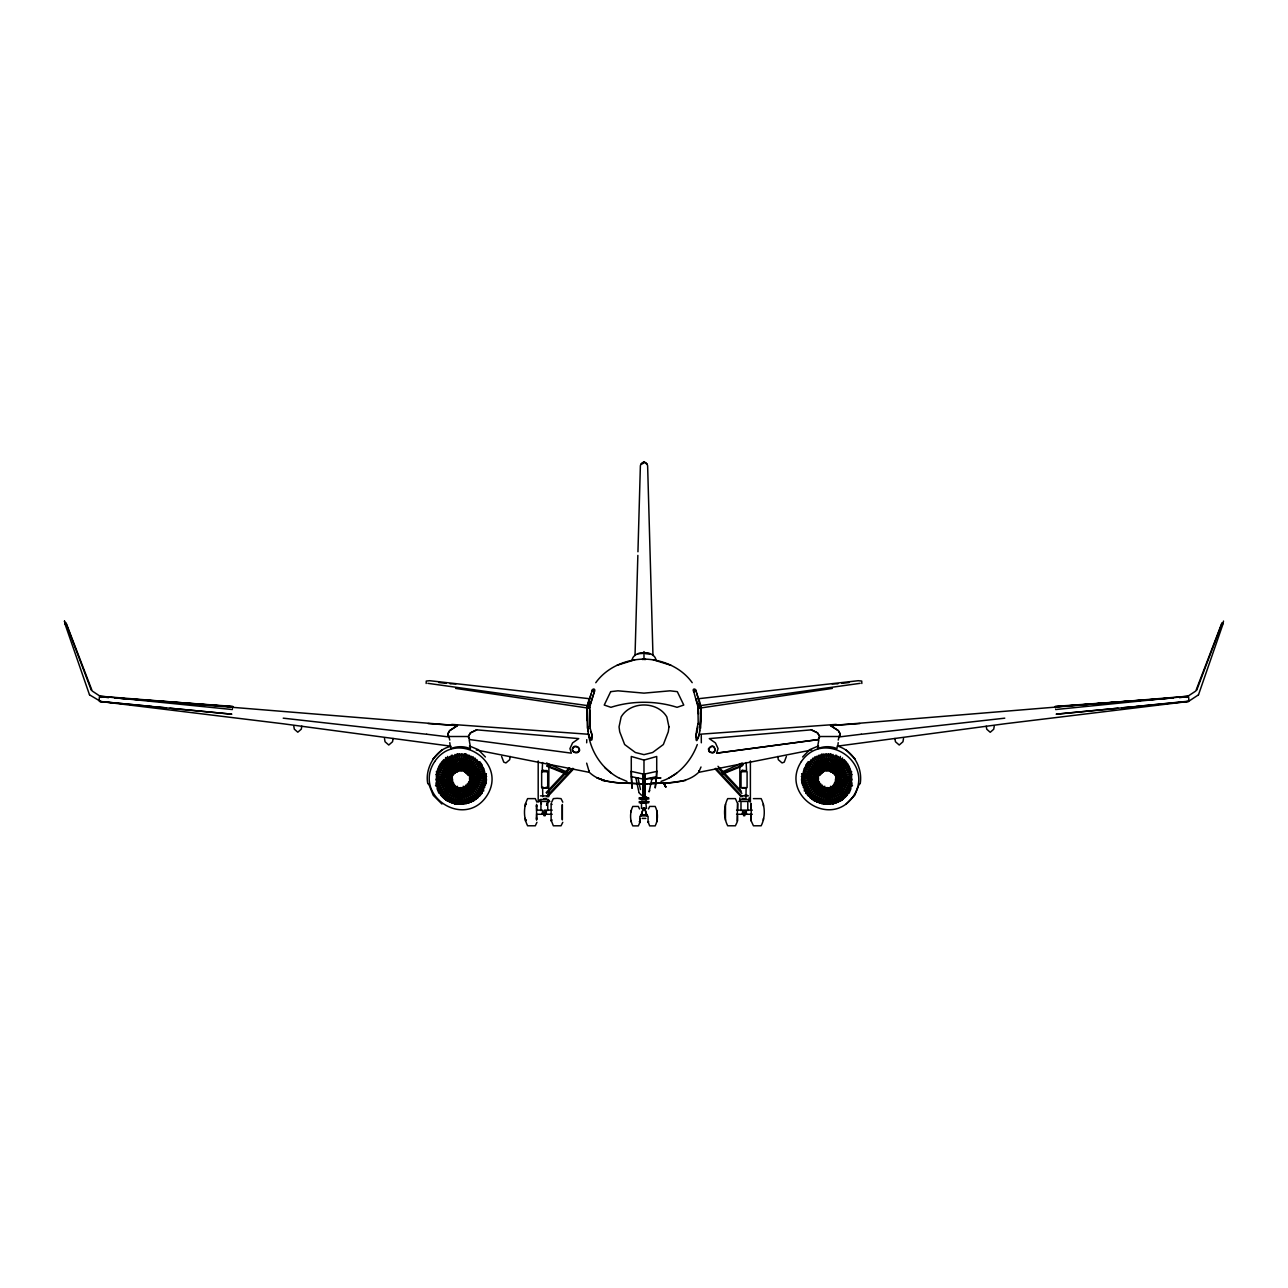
<?xml version="1.0" encoding="UTF-8"?>
<svg xmlns="http://www.w3.org/2000/svg" width="1288" height="1288" viewBox="0 0 1288 1288"><rect width="100%" height="100%" fill="white"/><g stroke="black" fill="none" stroke-linecap="round" stroke-linejoin="round"><path stroke-width="1.5" d="M485.496 783.78L485.496 773.766L485.496 783.78L483.193 789.351M700.608 706.79L701.139 716.997L699.706 730.425M701.268 734.772L701.316 742.806M745.945 798.351L746.106 788.159L745.124 787.886M586.684 742.806L586.781 739.634M635.032 655.479L637.85 555.386M637.946 551.795L640.378 465.773L641.038 463.825L643.984 461.845L646.962 463.825L647.623 465.773L652.968 655.479M587.28 709.495L587.328 706.693M836.894 758.471L836.749 760.516M1188.792 700.366L1188.727 698.016A21.606 1.352 -89.9 0 0 1188.309 696.293A43.792 2.753 -89.9 0 0 1188.212 696.196L830.567 725.611L838.327 730.634L840.291 734.16L839.035 736.961L861.27 734.241M525.311 806.047L525.391 804.147M631.168 811.746L631.217 810.394M656.767 821.921L656.767 810.394M725.482 804.147L725.482 820.263M763.365 820.263L763.446 818.363M586.942 709.237L587.248 706.71M589.904 707.321L590.162 728.718M643.984 651.599L643.984 659.086C625.566 659.343 606.567 667.554 595.764 682.721M466.659 756.539L466.465 759.711M536.5 806.755L536.581 805.097L536.581 819.506M562.309 819.377L562.309 805.097M547.11 770.562L542.2 770.562L542.602 762.528M589.759 710.316L590.129 726.883M698.209 723.808L697.935 706.001M589.228 770.868L589.131 771.898M426.167 683.509L426.264 681.062L429.693 680.708L589.598 698.724M631.281 777.034L632.07 788.337L631.265 771.142M699.593 731.826L699.803 729.974M588.036 707.289L589.099 703.312L588.117 707.418M587.376 728.267L586.813 707.321L588.584 700.865M699.658 731.826C694.828 752.611 695.23 731.004 698.386 723.196M700.012 726.883L700.688 707.321L696.792 693.379M551.2 820.263L553.341 825.785L561.037 825.785L562.792 822.291M648.122 821.921L649.667 825.882L655.173 825.882C658.184 820.134 658.136 812.197 655.173 806.433L649.667 806.433L648.476 808.977M753.432 798.624L761.144 798.624C765.281 806.658 765.346 817.767 761.144 825.785L753.432 825.785L751.21 820.955L751.21 803.519L751.21 808.912M860.191 783.78C862.896 767.696 853.139 750.518 837.232 745.977L836.991 748.602C830.921 745.977 823.612 746.09 817.558 748.731L818.556 745.994M837.796 745.994L838.198 742.661M737.621 803.519L737.074 822.291L735.4 825.785L727.704 825.785C723.502 817.767 723.55 806.658 727.704 798.624L735.4 798.624L737.621 803.519L737.621 808.912M697.291 730.296L697.871 726.883M861.833 683.509L861.736 681.062L858.307 680.708L698.402 698.724M393.114 738.475L392.534 741.759L388.783 745.011L385.048 741.759L384.468 738.475M903.532 738.475L902.952 741.759L899.217 745.011L895.466 741.759L894.886 738.475M301.811 726.142L301.279 729.169L297.802 732.196L294.324 729.169L293.793 726.142M510.257 756.459L509.678 759.695L505.926 762.947L503.753 762.11L501.612 756.459M786.388 756.459L784.247 762.11L782.074 762.947L778.322 759.695L777.743 756.459M994.239 726.223L993.708 729.25L990.231 732.276L986.769 729.25L986.222 726.223M817.751 745.994L818.814 740.069M455.968 683.815L450.092 683.815M697.323 731.826C693.991 736.156 698.257 741.952 698.917 734.981M1222.94 623.762L1223.503 621.058M589.743 707.321L590.419 704.874M649.055 791.879L652.002 778.532M593.897 692.461L594.332 689.901L592.577 689.869M590.21 705.1L593.816 693.379M592.721 691.044L593.06 690.078L592.818 690.899M480.295 795.646L480.649 794.229A112.603 36.966 42.3 0 1 470.844 784.505A5.12 1.674 42.3 0 0 468.365 782.46M593.784 692.912C596.924 688.742 592.077 687.035 591.659 692.026M838.23 740.069L839.164 736.511L819.748 736.511L817.574 732.904L811.327 729.845L709.286 738.604L715.436 742.918L718.06 748.618L716.595 753.158L818.283 739.586L819.667 736.607L817.606 732.904L811.327 729.845M593.993 692.767L590.532 703.779M591.015 694.2L587.248 707.321L587.264 720.7M588.713 700.431L589.051 699.304M591.192 693.379L587.312 707.321L587.988 726.883M450.591 746.525C436.246 749.02 424.444 768.099 427.809 783.78M591.53 692.461L591.917 691.044M644.628 807.995L647.059 815.884L640.957 815.884L643.372 808.606M546.563 805.064L548.366 799.703M591.917 691.237L592.577 689.869M572.484 749.02C573.031 745.462 578.135 746.203 579.246 749.02L578.892 751.194L576.396 752.321L573.724 751.87L572.484 750.051M1198.5 694.796L1222.988 624.02M536.967 822.291L535.309 825.785L527.613 825.785C523.411 817.767 523.459 806.658 527.613 798.624L535.309 798.624L536.967 802.183M639.911 818.572L639.911 822.42L638.333 825.882L632.811 825.882C629.8 820.134 629.848 812.197 632.811 806.433L638.333 806.433L639.524 808.977M640.957 815.884L643.372 807.995M1196.713 690.207L1221.861 623.698M1221.974 622.78L1195.779 691.028L1187.906 696.228A419.84 26.436 -89.9 0 0 1186.94 697.452M546.563 805.403L548.366 800.894M858.05 787.177L854.749 795.308L846.087 804.034M858.726 785.551L859.402 783.909M467.673 758.648L468.993 755.46M804.034 770.047L805.612 766.231M850.853 788.836L849.243 792.861M701.01 766.988L698.643 772.365C686.359 784.134 668.327 782.621 652.614 783.49L670.195 782.702L685.522 780.464M697.291 744.528C691.173 761.256 678.277 775.795 661.034 781.381M465.242 757.296L466.401 756.652M839.035 736.913L840.323 734.112L838.327 730.602L830.567 725.611L859.933 723.566M551.667 802.183L553.341 798.624L557.237 798.319L561.037 798.624L562.792 802.183M819.667 736.607L818.234 739.586L716.595 753.158M469.718 739.586L468.333 736.607L470.394 732.904L476.673 729.845L578.715 738.604L572.564 742.918L569.94 748.618L571.405 753.158L469.718 739.586L468.333 736.607L470.426 732.904L476.673 729.845M568.829 772.864L567.638 774.668L569.216 772.22M836.331 759.051L837.039 757.891M473.791 800.846L474.564 799.606A113.328 37.094 60.3 0 1 468.204 787.29A5.152 1.691 60.3 0 0 466.868 785.068M465.193 753.738L464.002 755.428L457.288 754.253M642.551 463.873L643.984 461.845L646.56 463.777M471.311 802.086L472.197 800.943A113.521 37.127 66.2 0 1 467.158 788.014A5.168 1.691 66.2 0 0 465.725 785.133M442.17 749.664L432.639 759.276M546.128 792.635L569.376 767.745M546.885 793.344L570.149 768.453M572.87 768.292L546.885 796.113L547.593 796.773L573.579 768.952M525.391 820.955L526.341 819.941M552.069 819.941L551.119 820.955L551.119 803.519L552.069 804.469M648.75 821.696L648.073 822.42L648.073 816.157M802.601 756.99L809.701 749.664L818.363 745.977M475.095 799.639L479.007 795.71M481.664 793.054C472.438 806.884 450.22 808.156 440.319 794.471M806.336 764.476L809.186 761.643L806.352 764.428M847.681 794.471C841.305 802.746 829.118 806.787 819.377 802.601M852.495 785.487L851.449 786.501A111.493 36.724 18.2 0 0 838.214 782.782A5.104 1.674 18.2 0 1 835.22 781.639M641.44 463.825L643.984 461.845L646.56 463.825M842.481 799.832L832.773 803.986M1198.468 694.844L1188.438 701.461L1056.176 714.18L1118.065 708.207M669.068 777.952L676.57 773.283M100.351 701.284L89.532 694.844M837.619 801.973L841.628 800.17M467.447 803.1L468.687 802.585M470.555 801.828L473.082 800.766M449.399 757.682L446.308 758.97L446.002 757.408M721.65 772.156L742.194 762.995M722.407 773.299L743.337 764.798M722.858 773.959L742.033 766.151M540.445 801.023L538.819 801.683L540.445 799.494L548.253 799.494L549.879 801.683L548.253 801.023M740.487 801.023L738.861 801.683L740.487 799.494L748.296 799.494L749.922 801.683L748.296 801.023M836.588 802.472L837.764 802.022M617.016 665.316L634.726 659.794M827.363 755.444L830.712 754.253M656.719 771.399L643.984 774.201L631.281 771.399M645.61 778.918L656.719 776.648L656.719 756.475L643.984 760.097L631.281 756.475L631.281 776.648L642.358 778.918M655.914 659.826C654.385 650.247 633.68 650.263 632.15 659.826M546.176 771.271L547.706 771.705L547.706 787.628L546.176 787.998L541.652 787.628L541.652 771.705L543.117 771.271M541.652 787.628L543.117 787.177M546.498 798.351L543.729 798.624M547.706 771.705L541.652 771.705M741.035 771.705L747.088 771.705L747.088 787.628L741.035 787.628L741.035 771.705L742.564 771.271M746.106 788.159L742.081 788.159M542.2 770.562L543.391 770.24M742.838 770.24L741.647 770.562L746.541 770.562L746.138 762.528M811.714 749.97L698.917 772.301M699.223 708.191L832.386 688.404M700.076 705.663L860.143 683.332M838.955 745.945L1005.493 723.695L1188.405 701.477A18.225 1.143 -89.9 0 0 1188.776 700.495M649.699 783.829L654.529 783.217L645.497 784.183M645.948 784.183L647.735 783.957M837.908 683.815L832.032 683.815M841.74 683.381L849.404 682.495M1004.769 718.173L861.27 734.289M645.674 659.392L642.277 659.359L643.163 659.376M1055.597 709.543L1188.212 696.196M469.444 745.994L478.299 749.664L485.399 756.99M1122.057 707.82L1132.039 706.854M1136.032 706.468L1187.649 701.284M836.282 724.403L699.094 734.289M1141.313 700.334L1055.291 706.79L1055.419 707.853L1055.291 706.742L1136.193 700.769M1145.306 700.044L1157.316 699.143L1055.194 706.388M1163.322 698.692L1173.32 697.935L1161.293 698.756M650.472 778.66L660.953 777.952L645.868 778.886M637.785 653.724L642.857 653.435M456.403 803.986L445.906 800.186M645.497 659.392L644.483 659.392M692.203 682.672C681.384 667.522 662.386 659.327 643.984 659.086M695.407 689.869L693.717 689.869L694.023 692.026M700.624 706.693L701.058 709.237M468.252 736.511L448.836 736.511L449.77 740.069M649.732 790.494L649.297 791.412M547.545 795.356L548.897 795.356M744.416 795.356L747.587 795.356M540.445 795.904L548.253 795.904M740.487 795.904L748.296 795.904M642.245 797.159L646.512 797.159M745.028 798.624L742.242 798.351M641.488 799.333L646.512 799.333L645.771 798.963M646.512 801.281L641.488 801.281L642.245 801.635M746.815 801.458L740.986 801.458L740.986 810.603M646.512 803.132L641.488 803.132L641.488 808.413L646.512 808.413L645.771 802.778M536.452 810.136L542.361 810.136M544.325 810.136L552.182 810.136M736.559 810.136L752.289 810.136M536.452 814.274L552.182 814.274M736.559 814.274L752.289 814.274M544.003 814.692L545.146 814.692M743.611 814.692L744.754 814.692M640.957 814.757L647.059 814.757M642.165 818.411L645.835 818.411M824.98 804.05L813.453 800.154L806.336 793.054M645.063 653.435L650.038 653.724L645.208 653.435M428.067 723.566L457.433 725.611L449.673 730.634L447.709 734.16L448.965 736.961L426.731 734.241M126.707 698.756L114.696 697.903L124.678 698.692M232.806 706.388L130.7 699.046L142.694 700.044M642.277 783.957C624.455 781.929 603.589 785.744 589.357 772.365L586.668 763.156M151.807 700.769L457.433 725.611L449.673 730.602L447.677 734.112L448.965 736.913M146.687 700.334L232.709 706.79L232.581 707.853L232.709 706.79L99.788 696.196A43.792 2.753 89.9 0 0 99.691 696.309A21.606 1.352 89.9 0 0 99.273 698.032L99.224 700.414M588.906 734.289L451.718 724.403M642.261 784.038L616.743 782.702L602.478 780.464M151.968 706.468L100.062 701.461L282.507 723.695L449.045 745.945M155.961 706.854L165.943 707.82M169.936 708.207L231.824 714.18L99.595 701.477A18.225 1.143 89.9 0 1 99.224 700.495M99.788 696.196L232.404 709.543M426.731 734.289L283.231 718.173M438.596 682.495L446.26 683.381M427.858 683.332L587.924 705.663M455.614 688.404L588.777 708.191M589.083 772.301L476.286 749.97M640.571 798.963L642.245 799.333M653.274 659.794L670.984 665.316M645.771 801.281L647.236 801.635M640.78 802.778L642.245 803.132M545.693 787.886L546.676 788.159L542.634 788.159L542.763 796.66M546.176 787.177L547.706 787.628M645.771 797.159L647.445 797.723M596.908 777.711L605.408 780.866L597.165 777.888M546.563 762.995L567.09 772.156M547.159 765.507L566.334 773.299M546.724 766.151L565.899 773.959M814.918 800.766L817.445 801.828M450.349 801.957L455.099 803.954M619.431 778.177L626.966 781.381M821.599 756.652L822.758 757.296M618.932 777.968C602.526 769.355 591.063 752.337 588.407 734.096M695.423 689.869L696.212 691.624M604.668 767.455L611.43 773.283M638.961 792.732L641.488 795.227M481.648 764.428L478.846 761.643L481.664 764.476M435.505 785.487L436.551 786.501A111.493 36.724 -18.2 0 1 449.786 782.782A5.104 1.674 -18.2 0 0 452.78 781.639M809.041 795.759L812.905 799.639M525.391 803.519L526.341 804.469M855.361 759.276L845.83 749.664M441.913 804.034L433.251 795.308L429.951 787.177M639.234 821.696L639.911 822.42L639.862 816.157M717.996 766.279L741.244 791.17M718.607 768.453L741.856 793.344M715.87 768.292L741.856 796.113M715.146 768.952L741.147 796.773M816.689 802.086L815.803 800.943A113.521 37.127 -66.2 0 0 820.842 788.014A5.168 1.691 -66.2 0 1 822.275 785.133M438.757 792.861L437.147 788.836M814.209 800.846L813.436 799.606A113.328 37.094 -60.3 0 0 819.796 787.29A5.152 1.691 -60.3 0 1 821.132 785.068M450.961 757.891L451.669 759.051M699.803 707.241L698.901 703.312L699.964 707.289M663.368 782.895L665.799 787.21L663.626 782.895M663.771 782.557L665.799 787.032L664.318 783.297M804.807 789.351L802.505 783.78L802.505 773.75M482.388 766.231L483.966 770.047M819.007 755.46L820.327 758.648M428.598 783.909L429.403 785.857M540.236 800.894L541.427 803.905M66.026 622.78L92.221 691.028L100.094 696.228A419.84 26.436 89.9 0 1 101.06 697.452M66.139 623.698L91.287 690.207M65.012 624.02L89.5 694.796M540.236 799.703L541.427 803.277M644.628 808.606L647.059 815.884M696.341 692.026C696.196 687.486 691.044 688.307 694.135 692.461M696.261 691.592L696.47 692.461M694.232 693.379L698.096 707.321L698.45 713.987M469.653 745.994L470.442 748.731C464.388 746.09 457.079 745.977 451.009 748.602L450.768 745.994M699.4 700.865L701.187 707.321L700.624 728.267M696.615 692.767L698.643 699.964M696.035 698.788L697.468 703.779M695.182 690.899L694.94 690.078L695.279 691.044M699.77 703.779L700.72 709.495M807.705 795.646L807.351 794.229A112.603 36.966 -42.3 0 0 817.156 784.505A5.12 1.674 -42.3 0 1 819.635 782.46M589.421 736.35C591.144 742.291 593.301 734.224 590.677 731.826M587.924 726.883C587.312 740.552 595.748 747.539 590.258 728.412M638.027 778.065L640.474 789.544M635.998 778.483L638.848 791.879M65.06 623.778L64.497 621.058L65.06 623.778M469.186 740.069L470.249 745.994M589.051 735.013L589.244 736.14M698.869 771.898L698.772 770.868M449.802 742.661L450.204 745.994M451.251 760.516L451.106 758.471M588.101 728.284L588.407 731.826M821.535 759.711L821.341 756.539M536.5 817.719L536.581 819.377M763.365 804.147L763.446 806.047M656.735 770.949L655.238 787.934L656.494 776.68M631.168 820.569L631.217 821.921M525.311 818.363L525.391 820.263M751.21 815.562L751.21 820.955M750.389 760.95L750.389 801.925M749.117 797.916L749.117 799.381M747.797 801.458L747.797 810.603M746.718 813.275L742.178 813.275M744.754 813.275L744.754 815.739L743.611 815.739L743.611 813.275M739.843 765.619L739.843 789.415M739.779 797.916L739.779 799.381M737.621 815.562L737.621 820.955M646.415 801.555L646.415 802.601M645.24 773.846L645.24 797.61M643.984 760.097L643.984 774.201M643.984 775.44L643.984 798.657M642.776 773.846L642.776 797.61M641.601 801.555L641.601 802.601M562.309 804.469L562.309 819.941M548.897 765.619L548.736 796.757M547.754 810.603L547.754 801.458L540.944 801.458L540.944 810.603M546.563 813.275L542.039 813.275M545.146 813.275L545.146 815.739L544.003 815.739L544.003 813.275M538.191 760.95L538.191 801.925M536.581 804.34L536.581 809.283M536.581 815.191L536.581 820.07M824.368 754.108A74.221 24.231 84.1 0 1 824.642 758.6A49.411 16.132 84.1 0 0 824.803 762.126M825.769 753.738A113.763 37.143 84.1 0 0 827.476 765.185A5.184 1.691 84.1 0 1 827.637 768.984A7.309 2.383 84.1 0 0 827.733 770.771M825.077 765.668A49.411 16.132 84.1 0 1 824.996 764.782M827.073 770.949A7.309 2.383 78.1 0 1 826.751 769A5.184 1.691 78.1 0 0 826.204 765.217A113.65 37.127 78.1 0 1 823.322 754.027M821.857 753.899A74.189 24.231 78.1 0 1 822.694 758.97A49.395 16.132 78.1 0 0 823.386 763.333M823.853 765.958A49.395 16.132 78.1 0 1 823.692 765.088M826.333 770.804A7.309 2.383 72.2 0 1 825.866 769.081A5.184 1.691 72.2 0 0 824.948 765.394A113.489 37.094 72.2 0 1 820.907 754.559M819.619 755.219A74.124 24.214 72.2 0 1 820.794 759.55A49.346 16.132 72.2 0 0 821.696 762.963M825.656 770.932A7.293 2.383 66.2 0 1 825.012 769.274A5.184 1.691 66.2 0 0 823.708 765.684A113.296 37.046 66.2 0 1 818.572 755.348M817.349 756.136A74.028 24.198 66.2 0 1 818.975 760.322A49.282 16.116 66.2 0 0 820.553 764.444M821.567 766.924A49.282 16.116 66.2 0 1 821.213 766.102M820.07 766.795A49.186 16.1 60.3 0 1 817.252 761.289A73.899 24.182 60.3 0 0 814.902 756.732M816.334 756.378A113.07 36.998 60.3 0 0 822.501 766.135A5.168 1.691 60.3 0 1 824.159 769.548A7.277 2.383 60.3 0 0 824.787 770.788M817.526 765.394A49.089 16.084 54.3 0 1 815.626 762.416A73.754 24.15 54.3 0 0 812.825 758.133M814.209 757.65A112.813 36.95 54.3 0 0 821.358 766.682A5.168 1.691 54.3 0 1 823.354 769.918A7.261 2.383 54.3 0 0 823.998 770.916M819.184 769.87A48.976 16.068 48.3 0 1 818.605 769.194M818.025 768.517A48.976 16.068 48.3 0 1 817.445 767.841M816.882 767.165A48.976 16.068 48.3 0 1 814.129 763.72A73.577 24.134 48.3 0 0 810.893 759.759M812.229 759.131A112.555 36.901 48.3 0 0 820.263 767.358A5.152 1.691 48.3 0 1 822.597 770.353A7.245 2.383 48.3 0 0 823.724 771.737M817.139 769.532A48.864 16.036 42.3 0 1 812.776 765.185A73.416 24.102 42.3 0 0 809.605 762.029M810.41 760.806A112.298 36.853 42.3 0 0 819.249 768.147A5.136 1.691 42.3 0 1 821.889 770.884A7.229 2.383 42.3 0 0 823.145 772.14M816.383 770.643A48.751 16.02 36.3 0 1 815.674 770.095M814.982 769.548A48.751 16.02 36.3 0 1 811.585 766.779A73.239 24.07 36.3 0 0 807.093 763.188M807.817 762.013A112.056 36.821 36.3 0 0 818.331 769.033A5.136 1.691 36.3 0 1 821.229 771.48A7.213 2.367 36.3 0 0 822.452 772.478M805.725 765.378A73.078 24.037 30.3 0 1 810.555 768.485A48.654 16.003 30.3 0 0 814.225 770.884M807.335 764.702A111.831 36.772 30.3 0 0 817.51 770.015A5.12 1.691 30.3 0 1 820.633 772.14A7.197 2.367 30.3 0 0 822.291 773.203M816.479 772.285A48.654 16.003 30.3 0 1 815.723 771.818M815.996 773.444A48.558 15.971 24.2 0 1 814.402 772.687M813.614 772.285A48.558 15.971 24.2 0 1 809.717 770.288A72.933 24.005 24.2 0 0 804.598 767.712M806.127 766.875A111.637 36.74 24.2 0 0 816.785 771.093A5.104 1.674 24.2 0 1 820.118 772.864A7.197 2.367 24.2 0 0 821.164 773.412M815.642 774.652A48.461 15.955 18.2 0 1 814.805 774.362M812.326 773.444A48.461 15.955 18.2 0 1 809.073 772.172A72.804 23.973 18.2 0 0 804.308 770.385M804.034 768.823A111.493 36.724 18.2 0 0 816.173 772.22A5.104 1.674 18.2 0 1 819.683 773.637A7.181 2.367 18.2 0 0 821.148 774.201M811.15 774.812A48.397 15.955 12.1 0 1 808.623 774.12A72.708 23.957 12.1 0 0 803.068 772.687M803.261 771.319A111.396 36.708 12.1 0 0 815.69 773.412A5.088 1.674 12.1 0 1 819.329 774.458A7.165 2.367 12.1 0 0 820.263 774.716M814.435 777.034A48.364 15.939 6.1 0 1 808.365 776.101A72.643 23.941 6.1 0 0 802.07 775.167M801.603 773.782A111.348 36.692 6.1 0 0 815.336 774.652A5.088 1.674 6.1 0 1 819.055 775.296A7.165 2.367 6.1 0 0 819.812 775.44M814.451 778.371A48.332 15.939 0 0 1 808.333 778.097A72.611 23.925 0 0 0 801.973 777.839M815.111 775.923A111.348 36.708 0 0 1 801.361 776.519M815.095 775.923A5.088 1.674 0 0 1 818.588 776.117M816.367 779.562A48.332 15.939 -6.1 0 1 811.987 779.916M811.102 779.965A48.332 15.939 -6.1 0 1 808.494 780.093A72.611 23.925 -6.1 0 0 801.506 780.544M801.41 779.24A111.412 36.724 -6.1 0 0 814.998 777.211A5.088 1.674 -6.1 0 1 818.492 777.034M818.492 777.952A5.088 1.674 -12.1 0 0 815.046 778.499A111.525 36.74 -12.1 0 1 801.732 781.961M815.787 780.866A48.364 15.939 -12.1 0 1 814.048 781.204M812.309 781.51A48.364 15.939 -12.1 0 1 808.864 782.041A72.643 23.941 -12.1 0 0 801.973 783.249M802.327 784.634A111.67 36.772 -18.2 0 0 815.207 779.771A5.088 1.674 -18.2 0 1 818.588 778.87M816.19 782.058A48.413 15.939 -18.2 0 1 814.499 782.573M813.662 782.814A48.413 15.939 -18.2 0 1 809.428 783.957A72.708 23.941 -18.2 0 0 803.31 785.696M815.916 783.539A48.477 15.955 -24.2 0 1 815.095 783.877M814.274 784.215A48.477 15.955 -24.2 0 1 810.2 785.809A72.804 23.957 -24.2 0 0 804.292 788.176M818.476 779.852A5.088 1.674 -24.2 0 0 815.513 781.027A111.863 36.821 -24.2 0 1 803.197 787.21M818.492 780.866A5.104 1.674 -30.3 0 0 815.932 782.235A112.104 36.869 -30.3 0 1 804.34 789.689L804.404 791.154A72.933 23.989 -30.3 0 1 811.15 787.548A48.574 15.971 -30.3 0 0 815.046 785.535M817.365 784.263A48.574 15.971 -30.3 0 1 815.819 785.116M819.152 781.623A5.104 1.674 -36.3 0 0 816.495 783.41A112.346 36.917 -36.3 0 1 805.725 792.039L805.934 793.489A73.078 24.005 -36.3 0 1 812.277 789.19A48.67 15.987 -36.3 0 0 815.948 786.775M818.846 784.762A48.67 15.987 -36.3 0 1 818.121 785.278M817.397 785.777A48.67 15.987 -36.3 0 1 816.673 786.276M808.188 795.227A73.239 24.037 -42.3 0 1 813.565 790.703A48.783 16.003 -42.3 0 0 816.962 787.918M818.315 786.775A48.783 16.003 -42.3 0 1 817.639 787.338M819.715 783.619A5.136 1.691 -48.3 0 0 817.944 785.519A112.861 37.014 -48.3 0 1 809.186 796.242M809.685 797.61A73.416 24.07 -48.3 0 1 815.014 792.072A48.896 16.036 -48.3 0 0 818.701 788.304M819.925 787A48.896 16.036 -48.3 0 1 819.313 787.66M820.81 783.941A5.136 1.691 -54.3 0 0 818.814 786.453A113.103 37.046 -54.3 0 1 811.231 798.045L811.859 799.349A73.577 24.102 -54.3 0 1 816.576 793.279A49.008 16.052 -54.3 0 0 819.876 789.142M814.547 800.299A73.738 24.134 -60.3 0 1 818.266 794.31A49.105 16.068 -60.3 0 0 819.715 792.104M821.116 789.85A49.105 16.068 -60.3 0 1 820.182 791.347M816.962 801.506A73.899 24.166 -66.2 0 1 820.054 795.163A49.202 16.084 -66.2 0 0 822.42 790.43M822.694 786.469A5.168 1.691 -72.2 0 0 821.969 788.642A113.666 37.143 -72.2 0 1 818.283 802.022L819.297 803.068A74.012 24.182 -72.2 0 1 821.921 795.823A49.282 16.1 -72.2 0 0 823.789 790.848M823.853 786.292A5.184 1.691 -78.1 0 0 823.145 789.125A113.779 37.159 -78.1 0 1 820.875 802.827L821.986 803.76A74.124 24.214 -78.1 0 1 823.853 796.274A49.346 16.116 -78.1 0 0 824.98 792.007M824.851 786.292A5.184 1.691 -84.1 0 0 824.368 789.496A113.827 37.159 -84.1 0 1 823.515 803.358L824.723 804.163A74.189 24.231 -84.1 0 1 825.801 796.531A49.395 16.132 -84.1 0 0 826.236 793.907M825.64 787.757A5.184 1.691 -90 0 0 825.624 789.721A113.811 37.159 90 0 1 826.22 803.599L827.492 804.276A74.221 24.231 -90 0 1 827.782 796.564A49.427 16.132 -90 0 0 827.975 793.038M826.687 787.532A5.184 1.691 84.1 0 0 826.896 789.818A113.763 37.143 84.1 0 1 828.925 803.567L830.261 804.098A74.221 24.231 84.1 0 1 829.746 796.403A49.411 16.132 84.1 0 0 829.456 791.106M827.733 787.532A5.184 1.691 78.1 0 0 828.184 789.786A113.65 37.127 78.1 0 1 831.613 803.245L832.998 803.631A74.189 24.231 78.1 0 1 831.694 796.032A49.395 16.132 78.1 0 0 830.696 789.914M828.844 787.741A5.184 1.691 72.2 0 0 829.44 789.608A113.489 37.094 72.2 0 1 834.238 802.633L835.67 802.875A74.124 24.214 72.2 0 1 833.578 795.453A49.346 16.132 72.2 0 0 832.917 792.893M832.209 790.333A49.346 16.132 72.2 0 1 832.692 792.039M829.891 787.499A5.184 1.691 66.2 0 0 830.68 789.303A113.296 37.046 66.2 0 1 836.798 801.748L838.246 801.844A74.028 24.198 66.2 0 1 835.413 794.68A49.282 16.116 66.2 0 0 834.157 791.379M832.483 787.258A49.282 16.116 66.2 0 1 832.821 788.079M833.175 788.9A49.282 16.116 66.2 0 1 833.835 790.558M830.519 786.292A5.168 1.691 60.3 0 0 831.887 788.868A113.07 36.998 60.3 0 1 839.261 800.605L840.71 800.54A73.899 24.182 60.3 0 1 837.136 793.714A49.186 16.1 60.3 0 0 835.558 790.558M834.737 788.997A49.186 16.1 60.3 0 1 835.155 789.786M831.726 786.453A5.168 1.691 54.3 0 0 833.03 788.32A112.813 36.95 54.3 0 1 841.579 799.204L843.012 798.979A73.754 24.15 54.3 0 1 838.762 792.571A49.089 16.084 54.3 0 0 834.882 786.662M832.628 785.922A5.152 1.691 48.3 0 0 834.125 787.644A112.555 36.901 48.3 0 1 843.753 797.562L845.153 797.192A73.577 24.134 48.3 0 1 840.259 791.267A48.976 16.068 48.3 0 0 838.617 789.206M837.506 787.837A48.976 16.068 48.3 0 1 838.069 788.514M833.255 785.068A5.136 1.691 42.3 0 0 835.139 786.855A112.298 36.853 42.3 0 1 845.733 795.694L847.085 795.195A73.416 24.102 42.3 0 1 841.611 789.818A48.864 16.036 42.3 0 0 836.604 784.859M833.996 784.376A5.136 1.691 36.3 0 0 836.057 785.97A112.056 36.821 36.3 0 1 847.52 793.649L848.808 792.989A73.239 24.07 36.3 0 1 842.803 788.224A48.751 16.02 36.3 0 0 840.774 786.549M837.313 783.812A48.751 16.02 36.3 0 1 838.005 784.36M838.713 784.907A48.751 16.02 36.3 0 1 840.098 786.002M834.189 783.249A5.12 1.691 30.3 0 0 836.878 784.988A111.831 36.772 30.3 0 1 849.066 791.412M849.742 790.285A73.078 24.037 30.3 0 1 843.833 786.517A48.654 16.003 30.3 0 0 839.406 783.635M837.152 782.251A48.654 16.003 30.3 0 1 837.908 782.718M834.753 782.476A5.104 1.674 24.2 0 0 837.603 783.909A111.637 36.74 24.2 0 1 850.386 789.013M850.949 787.837A72.933 24.005 24.2 0 1 844.67 784.714A48.558 15.971 24.2 0 0 839.985 782.315M851.883 785.278A72.804 23.973 18.2 0 1 845.314 782.83A48.461 15.955 18.2 0 0 841.241 781.236M837.071 779.771A48.461 15.955 18.2 0 1 837.908 780.061M835.332 780.657A5.088 1.674 12.1 0 0 838.697 781.591A111.396 36.708 12.1 0 1 852.254 783.893M851.932 782.476A72.708 23.957 12.1 0 1 845.765 780.882A48.397 15.955 12.1 0 0 842.4 779.965M835.332 779.707A5.088 1.674 6.1 0 0 839.052 780.351A111.348 36.692 6.1 0 1 851.626 781.124M852.318 779.836A72.643 23.941 6.1 0 1 846.023 778.902A48.364 15.939 6.1 0 0 844.3 778.612M835.526 778.821A5.088 1.674 0 0 0 839.293 779.079A111.348 36.708 0 0 1 851.867 778.516M851.77 777.147A72.611 23.925 0 0 1 846.055 776.906A48.332 15.939 0 0 0 841.692 776.68M835.606 777.936A5.088 1.674 -6.1 0 0 839.39 777.791A111.412 36.724 -6.1 0 1 851.835 775.907M852.237 774.507A72.611 23.925 -6.1 0 1 845.894 774.909M840.645 775.215A48.332 15.939 -6.1 0 1 845.894 774.909M835.606 777.05A5.088 1.674 -12.1 0 0 839.341 776.503A111.525 36.74 -12.1 0 1 851.545 773.315M851.787 771.866A72.643 23.941 -12.1 0 1 845.524 772.945A48.364 15.939 -12.1 0 0 842.932 773.347M835.139 774.845A48.364 15.939 -12.1 0 1 836.009 774.668M839.47 773.959A48.364 15.939 -12.1 0 1 842.078 773.492M835.526 776.165A5.088 1.674 -18.2 0 0 839.18 775.231A111.67 36.772 -18.2 0 1 850.966 770.755M850.466 769.483A72.708 23.941 -18.2 0 1 844.96 771.045A48.413 15.939 -18.2 0 0 841.579 771.947M839.035 772.687A48.413 15.939 -18.2 0 1 840.726 772.188M835.332 775.296A5.088 1.674 -24.2 0 0 838.874 773.975A111.863 36.821 -24.2 0 1 850.144 768.276M849.5 767.068A72.804 23.957 -24.2 0 1 844.187 769.194A48.477 15.955 -24.2 0 0 839.293 771.126M834.527 774.7A7.181 2.367 -30.3 0 1 835.059 774.442A5.104 1.674 -30.3 0 0 838.456 772.752A112.104 36.869 -30.3 0 1 849.066 765.909M848.309 764.766A72.933 23.989 -30.3 0 1 843.238 767.455A48.574 15.971 -30.3 0 0 837.796 770.305M833.948 772.494A48.574 15.971 -30.3 0 1 834.705 772.043M836.25 771.158A48.574 15.971 -30.3 0 1 837.023 770.723M834.044 774.04A7.197 2.367 -36.3 0 1 834.705 773.621A5.104 1.674 -36.3 0 0 837.892 771.593A112.346 36.917 -36.3 0 1 847.745 763.655M846.876 762.609A73.078 24.005 -36.3 0 1 842.111 765.813A48.67 15.987 -36.3 0 0 840.645 766.763M837.715 768.711A48.67 15.987 -36.3 0 1 838.44 768.228M839.18 767.729A48.67 15.987 -36.3 0 1 839.905 767.246M833.497 773.46A7.213 2.367 -42.3 0 1 834.254 772.864A5.12 1.674 -42.3 0 0 837.232 770.498A112.603 36.966 -42.3 0 1 846.2 761.562M845.234 760.612A73.239 24.037 -42.3 0 1 840.823 764.299A48.783 16.003 -42.3 0 0 839.454 765.394M832.773 771.19A48.783 16.003 -42.3 0 1 833.433 770.594M834.077 769.999A48.783 16.003 -42.3 0 1 834.753 769.403M835.413 768.807A48.783 16.003 -42.3 0 1 836.073 768.228M836.749 767.648A48.783 16.003 -42.3 0 1 837.425 767.085M838.102 766.521A48.783 16.003 -42.3 0 1 838.778 765.958M832.628 773.251A7.229 2.367 -48.3 0 1 833.739 772.14A5.136 1.691 -48.3 0 0 836.443 769.483A112.861 37.014 -48.3 0 1 844.445 759.646M842.948 759.26A73.416 24.07 -48.3 0 1 839.374 762.931A48.896 16.036 -48.3 0 0 835.075 767.342M832.676 769.966A48.896 16.036 -48.3 0 1 833.272 769.306M833.867 768.646A48.896 16.036 -48.3 0 1 834.463 767.986M832.531 772.236A7.245 2.383 -54.3 0 1 833.143 771.48A5.136 1.691 -54.3 0 0 835.574 768.55A113.103 37.046 -54.3 0 1 842.513 757.924M840.581 758.213A73.577 24.102 -54.3 0 1 837.812 761.723A49.008 16.052 -54.3 0 0 835.059 765.153M831.356 770.16A49.008 16.052 -54.3 0 1 831.871 769.435M833.98 766.569A49.008 16.052 -54.3 0 1 834.511 765.861M831.645 772.204A7.261 2.383 -60.3 0 1 832.499 770.884A5.152 1.691 -60.3 0 0 834.592 767.712A113.328 37.094 -60.3 0 1 840.404 756.41M838.504 756.893A73.738 24.134 -60.3 0 1 836.121 760.693A49.105 16.068 -60.3 0 0 834.205 763.639M830.905 772.124A7.277 2.383 -66.2 0 1 831.774 770.353A5.168 1.691 -66.2 0 0 833.545 766.972A113.521 37.127 -66.2 0 1 837.715 756.201M836.588 755.235A73.899 24.166 -66.2 0 1 834.334 759.84A49.202 16.084 -66.2 0 0 832.74 762.979M831.581 765.378A49.202 16.084 -66.2 0 1 831.968 764.573M830.325 771.77A7.293 2.383 -72.2 0 1 831.018 769.902A5.168 1.691 -72.2 0 0 832.418 766.36A113.666 37.143 -72.2 0 1 835.445 755.203M833.803 755.573A74.012 24.182 -72.2 0 1 832.467 759.179A49.282 16.1 -72.2 0 0 831.517 761.643M830.019 765.829A49.282 16.1 -72.2 0 1 830.599 764.138M829.858 770.884A7.309 2.383 -78.1 0 1 830.213 769.548A5.184 1.691 -78.1 0 0 831.243 765.877A113.779 37.159 -78.1 0 1 833.095 754.462M831.662 754.366A74.124 24.214 -78.1 0 1 830.535 758.729A49.346 16.116 -78.1 0 0 830.068 760.419M828.796 765.587A49.346 16.116 -78.1 0 1 829.408 762.995M829.134 770.836A7.309 2.383 -84.1 0 1 829.375 769.274A5.184 1.691 -84.1 0 0 830.019 765.507A113.827 37.159 -84.1 0 1 830.68 753.963M829.247 754.027A74.189 24.231 -84.1 0 1 828.587 758.471A49.395 16.132 -84.1 0 0 827.556 765.491M828.425 770.868A7.309 2.383 -90 0 1 828.506 769.081A5.184 1.691 -90 0 0 828.764 765.281A113.811 37.159 -90 0 1 828.232 753.721M826.799 753.947A74.221 24.231 90 0 1 826.606 758.423A49.427 16.132 -90 0 0 826.3 765.523M463.632 754.108A74.221 24.231 -84.1 0 0 463.358 758.6A49.411 16.132 -84.1 0 1 463.197 762.126M462.231 753.738A113.763 37.143 -84.1 0 1 460.524 765.185A5.184 1.691 -84.1 0 0 460.363 768.984A7.309 2.383 -84.1 0 1 460.267 770.771M463.004 764.782A49.411 16.132 -84.1 0 1 462.923 765.668M460.927 770.949A7.309 2.383 -78.1 0 0 461.249 769A5.184 1.691 -78.1 0 1 461.796 765.217A113.65 37.127 -78.1 0 0 464.678 754.027M466.143 753.899A74.189 24.231 -78.1 0 0 465.306 758.97A49.395 16.132 -78.1 0 1 464.614 763.333M464.308 765.088A49.395 16.132 -78.1 0 1 464.147 765.958M461.668 770.804A7.309 2.383 -72.2 0 0 462.134 769.081A5.184 1.691 -72.2 0 1 463.052 765.394A113.489 37.094 -72.2 0 0 467.093 754.559M468.381 755.219A74.124 24.214 -72.2 0 0 467.206 759.55A49.346 16.132 -72.2 0 1 466.304 762.963M462.344 770.932A7.293 2.383 -66.2 0 0 462.988 769.274A5.184 1.691 -66.2 0 1 464.292 765.684A113.296 37.046 -66.2 0 0 469.428 755.348M470.651 756.136A74.028 24.198 -66.2 0 0 469.025 760.322A49.282 16.116 -66.2 0 1 467.447 764.444M466.787 766.102A49.282 16.116 -66.2 0 1 466.433 766.924M467.93 766.795A49.186 16.1 -60.3 0 0 470.748 761.289A73.899 24.182 -60.3 0 1 473.099 756.732M471.666 756.378A113.07 36.998 -60.3 0 1 465.499 766.135A5.168 1.691 -60.3 0 0 463.841 769.548A7.277 2.383 -60.3 0 1 463.213 770.788M470.474 765.394A49.089 16.084 -54.3 0 0 472.374 762.416A73.754 24.15 -54.3 0 1 475.175 758.133M473.791 757.65A112.813 36.95 -54.3 0 1 466.642 766.682A5.168 1.691 -54.3 0 0 464.646 769.918A7.261 2.383 -54.3 0 1 464.002 770.916M471.118 767.165A48.976 16.068 -48.3 0 0 473.871 763.72A73.577 24.134 -48.3 0 1 477.107 759.759M470.555 767.841A48.976 16.068 -48.3 0 1 469.975 768.517M469.396 769.194A48.976 16.068 -48.3 0 1 468.816 769.87M475.771 759.131A112.555 36.901 -48.3 0 1 467.737 767.358A5.152 1.691 -48.3 0 0 465.403 770.353A7.245 2.383 -48.3 0 1 464.276 771.737M470.861 769.532A48.864 16.036 -42.3 0 0 475.224 765.185A73.416 24.102 -42.3 0 1 478.395 762.029M477.59 760.806A112.298 36.853 -42.3 0 1 468.751 768.147A5.136 1.691 -42.3 0 0 466.111 770.884A7.229 2.383 -42.3 0 1 464.855 772.14M473.018 769.548A48.751 16.02 -36.3 0 0 476.415 766.779A73.239 24.07 -36.3 0 1 480.907 763.188M472.326 770.095A48.751 16.02 -36.3 0 1 471.617 770.643M480.183 762.013A112.056 36.821 -36.3 0 1 469.669 769.033A5.136 1.691 -36.3 0 0 466.771 771.48A7.213 2.367 -36.3 0 1 465.548 772.478M482.276 765.378A73.078 24.037 -30.3 0 0 477.446 768.485A48.654 16.003 -30.3 0 1 473.775 770.884M480.666 764.702A111.831 36.772 -30.3 0 1 470.49 770.015A5.12 1.691 -30.3 0 0 467.367 772.14A7.197 2.367 -30.3 0 1 465.709 773.203M472.277 771.818A48.654 16.003 -30.3 0 1 471.521 772.285M474.387 772.285A48.558 15.971 -24.2 0 0 478.283 770.288A72.933 24.005 -24.2 0 1 483.403 767.712M473.598 772.687A48.558 15.971 -24.2 0 1 472.004 773.444M481.873 766.875A111.637 36.74 -24.2 0 1 471.215 771.093A5.104 1.674 -24.2 0 0 467.882 772.864A7.197 2.367 -24.2 0 1 466.836 773.412M475.675 773.444A48.461 15.955 -18.2 0 0 478.927 772.172A72.804 23.973 -18.2 0 1 483.692 770.385M473.195 774.362A48.461 15.955 -18.2 0 1 472.358 774.652M483.966 768.823A111.493 36.724 -18.2 0 1 471.827 772.22A5.104 1.674 -18.2 0 0 468.317 773.637A7.181 2.367 -18.2 0 1 466.852 774.201M476.85 774.812A48.397 15.955 -12.1 0 0 479.378 774.12A72.708 23.957 -12.1 0 1 484.932 772.687M484.739 771.319A111.396 36.708 -12.1 0 1 472.31 773.412A5.088 1.674 -12.1 0 0 468.671 774.458A7.165 2.367 -12.1 0 1 467.737 774.716M473.565 777.034A48.364 15.939 -6.1 0 0 479.635 776.101A72.643 23.941 -6.1 0 1 485.93 775.167M486.397 773.782A111.348 36.692 -6.1 0 1 472.664 774.652A5.088 1.674 -6.1 0 0 468.945 775.296A7.165 2.367 -6.1 0 1 468.188 775.44M473.549 778.371A48.332 15.939 0 0 0 479.667 778.097A72.611 23.925 0 0 1 486.027 777.839M486.639 776.519A111.348 36.708 0 0 1 472.889 775.923M469.412 776.117A5.088 1.674 0 0 1 472.905 775.923M476.898 779.965A48.332 15.939 6.1 0 0 479.506 780.093A72.611 23.925 6.1 0 1 486.494 780.544M476.013 779.916A48.332 15.939 6.1 0 1 471.633 779.562M486.59 779.24A111.412 36.724 6.1 0 1 473.002 777.211A5.088 1.674 6.1 0 0 469.508 777.034M469.508 777.952A5.088 1.674 12.1 0 1 472.954 778.499A111.525 36.74 12.1 0 0 486.268 781.961M475.691 781.51A48.364 15.939 12.1 0 0 479.136 782.041A72.643 23.941 12.1 0 1 486.027 783.249M473.952 781.204A48.364 15.939 12.1 0 1 472.213 780.866M485.673 784.634A111.67 36.772 18.2 0 1 472.793 779.771A5.088 1.674 18.2 0 0 469.412 778.87M474.338 782.814A48.413 15.939 18.2 0 0 478.573 783.957A72.708 23.941 18.2 0 1 484.691 785.696M473.501 782.573A48.413 15.939 18.2 0 1 471.811 782.058M473.726 784.215A48.477 15.955 24.2 0 0 477.8 785.809A72.804 23.957 24.2 0 1 483.708 788.176M472.905 783.877A48.477 15.955 24.2 0 1 472.084 783.539M469.524 779.852A5.088 1.674 24.2 0 1 472.487 781.027A111.863 36.821 24.2 0 0 484.803 787.21M469.508 780.866A5.104 1.674 30.3 0 1 472.068 782.235A112.104 36.869 30.3 0 0 483.66 789.689L483.596 791.154A72.933 23.989 30.3 0 0 476.85 787.548A48.574 15.971 30.3 0 1 472.954 785.535M472.181 785.116A48.574 15.971 30.3 0 1 470.635 784.263M468.848 781.623A5.104 1.674 36.3 0 1 471.505 783.41A112.346 36.917 36.3 0 0 482.276 792.039L482.066 793.489A73.078 24.005 36.3 0 0 475.723 789.19A48.67 15.987 36.3 0 1 472.052 786.775M471.328 786.276A48.67 15.987 36.3 0 1 470.603 785.777M469.879 785.278A48.67 15.987 36.3 0 1 469.154 784.762M479.812 795.227A73.239 24.037 42.3 0 0 474.435 790.703A48.783 16.003 42.3 0 1 471.038 787.918M470.361 787.338A48.783 16.003 42.3 0 1 469.685 786.775M468.285 783.619A5.136 1.691 48.3 0 1 470.056 785.519A112.861 37.014 48.3 0 0 478.814 796.242M478.315 797.61A73.416 24.07 48.3 0 0 472.986 792.072A48.896 16.036 48.3 0 1 469.299 788.304M468.687 787.66A48.896 16.036 48.3 0 1 468.075 787M467.19 783.941A5.136 1.691 54.3 0 1 469.186 786.453A113.103 37.046 54.3 0 0 476.769 798.045L476.141 799.349A73.577 24.102 54.3 0 0 471.424 793.279A49.008 16.052 54.3 0 1 468.124 789.142M473.453 800.299A73.738 24.134 60.3 0 0 469.734 794.31A49.105 16.068 60.3 0 1 468.285 792.104M467.818 791.347A49.105 16.068 60.3 0 1 466.884 789.85M471.038 801.506A73.899 24.166 66.2 0 0 467.947 795.163A49.202 16.084 66.2 0 1 465.58 790.43M465.306 786.469A5.168 1.691 72.2 0 1 466.031 788.642A113.666 37.143 72.2 0 0 469.718 802.022L468.703 803.068A74.012 24.182 72.2 0 0 466.079 795.823A49.282 16.1 72.2 0 1 464.211 790.848M464.147 786.292A5.184 1.691 78.1 0 1 464.855 789.125A113.779 37.159 78.1 0 0 467.125 802.827L466.014 803.76A74.124 24.214 78.1 0 0 464.147 796.274A49.346 16.116 78.1 0 1 463.02 792.007M463.149 786.292A5.184 1.691 84.1 0 1 463.632 789.496A113.827 37.159 84.1 0 0 464.485 803.358L463.278 804.163A74.189 24.231 84.1 0 0 462.199 796.531A49.395 16.132 84.1 0 1 461.764 793.907M462.36 787.757A5.184 1.691 90 0 1 462.376 789.721A113.811 37.159 -90 0 0 461.78 803.599L460.508 804.276A74.221 24.231 90 0 0 460.219 796.564A49.427 16.132 90 0 1 460.025 793.038M461.313 787.532A5.184 1.691 -84.1 0 1 461.104 789.818A113.763 37.143 -84.1 0 0 459.075 803.567L457.739 804.098A74.221 24.231 -84.1 0 0 458.254 796.403A49.411 16.132 -84.1 0 1 458.544 791.106M460.267 787.532A5.184 1.691 -78.1 0 1 459.816 789.786A113.65 37.127 -78.1 0 0 456.387 803.245L455.002 803.631A74.189 24.231 -78.1 0 0 456.306 796.032A49.395 16.132 -78.1 0 1 457.304 789.914M459.156 787.741A5.184 1.691 -72.2 0 1 458.56 789.608A113.489 37.094 -72.2 0 0 453.762 802.633L452.329 802.875A74.124 24.214 -72.2 0 0 454.423 795.453A49.346 16.132 -72.2 0 1 455.083 792.893M455.308 792.039A49.346 16.132 -72.2 0 1 455.791 790.333M458.109 787.499A5.184 1.691 -66.2 0 1 457.321 789.303A113.296 37.046 -66.2 0 0 451.203 801.748L449.754 801.844A74.028 24.198 -66.2 0 0 452.587 794.68A49.282 16.116 -66.2 0 1 453.843 791.379M454.165 790.558A49.282 16.116 -66.2 0 1 454.825 788.9M455.179 788.079A49.282 16.116 -66.2 0 1 455.517 787.258M457.481 786.292A5.168 1.691 -60.3 0 1 456.113 788.868A113.07 36.998 -60.3 0 0 448.739 800.605L447.29 800.54A73.899 24.182 -60.3 0 0 450.864 793.714A49.186 16.1 -60.3 0 1 452.442 790.558M452.845 789.786A49.186 16.1 -60.3 0 1 453.263 788.997M456.274 786.453A5.168 1.691 -54.3 0 1 454.97 788.32A112.813 36.95 -54.3 0 0 446.421 799.204L444.988 798.979A73.754 24.15 -54.3 0 0 449.238 792.571A49.089 16.084 -54.3 0 1 453.118 786.662M455.372 785.922A5.152 1.691 -48.3 0 1 453.875 787.644A112.555 36.901 -48.3 0 0 444.247 797.562L442.847 797.192A73.577 24.134 -48.3 0 0 447.741 791.267A48.976 16.068 -48.3 0 1 449.383 789.206M449.931 788.514A48.976 16.068 -48.3 0 1 450.494 787.837M454.745 785.068A5.136 1.691 -42.3 0 1 452.861 786.855A112.298 36.853 -42.3 0 0 442.267 795.694L440.915 795.195A73.416 24.102 -42.3 0 0 446.389 789.818A48.864 16.036 -42.3 0 1 451.396 784.859M454.004 784.376A5.136 1.691 -36.3 0 1 451.943 785.97A112.056 36.821 -36.3 0 0 440.48 793.649L439.192 792.989A73.239 24.07 -36.3 0 0 445.197 788.224A48.751 16.02 -36.3 0 1 447.226 786.549M447.902 786.002A48.751 16.02 -36.3 0 1 449.287 784.907M449.995 784.36A48.751 16.02 -36.3 0 1 450.687 783.812M453.811 783.249A5.12 1.691 -30.3 0 1 451.122 784.988A111.831 36.772 -30.3 0 0 438.934 791.412M438.258 790.285A73.078 24.037 -30.3 0 0 444.167 786.517A48.654 16.003 -30.3 0 1 448.594 783.635M450.092 782.718A48.654 16.003 -30.3 0 1 450.848 782.251M453.247 782.476A5.104 1.674 -24.2 0 1 450.398 783.909A111.637 36.74 -24.2 0 0 437.614 789.013M437.051 787.837A72.933 24.005 -24.2 0 0 443.33 784.714A48.558 15.971 -24.2 0 1 448.015 782.315M436.117 785.278A72.804 23.973 -18.2 0 0 442.686 782.83A48.461 15.955 -18.2 0 1 446.759 781.236M450.092 780.061A48.461 15.955 -18.2 0 1 450.929 779.771M452.668 780.657A5.088 1.674 -12.1 0 1 449.303 781.591A111.396 36.708 -12.1 0 0 435.746 783.893M436.069 782.476A72.708 23.957 -12.1 0 0 442.235 780.882A48.397 15.955 -12.1 0 1 445.6 779.965M452.668 779.707A5.088 1.674 -6.1 0 1 448.949 780.351A111.348 36.692 -6.1 0 0 436.374 781.124M435.682 779.836A72.643 23.941 -6.1 0 0 441.977 778.902A48.364 15.939 -6.1 0 1 443.7 778.612M452.474 778.821A5.088 1.674 0 0 1 448.707 779.079A111.348 36.708 0 0 0 436.133 778.516M436.23 777.147A72.611 23.925 0 0 0 441.945 776.906A48.332 15.939 0 0 1 446.308 776.68M452.394 777.936A5.088 1.674 6.1 0 1 448.61 777.791A111.412 36.724 6.1 0 0 436.165 775.907M442.106 774.909A72.611 23.925 6.1 0 1 435.763 774.507M442.106 774.909A48.332 15.939 6.1 0 1 447.355 775.215M452.394 777.05A5.088 1.674 12.1 0 1 448.659 776.503A111.525 36.74 12.1 0 0 436.455 773.315M436.213 771.866A72.643 23.941 12.1 0 0 442.476 772.945A48.364 15.939 12.1 0 1 445.068 773.347M445.922 773.492A48.364 15.939 12.1 0 1 448.53 773.959M451.991 774.668A48.364 15.939 12.1 0 1 452.861 774.845M452.474 776.165A5.088 1.674 18.2 0 1 448.82 775.231A111.67 36.772 18.2 0 0 437.034 770.755M437.534 769.483A72.708 23.941 18.2 0 0 443.04 771.045A48.413 15.939 18.2 0 1 446.421 771.947M447.274 772.188A48.413 15.939 18.2 0 1 448.965 772.687M452.668 775.296A5.088 1.674 24.2 0 1 449.126 773.975A111.863 36.821 24.2 0 0 437.856 768.276M438.5 767.068A72.804 23.957 24.2 0 0 443.813 769.194A48.477 15.955 24.2 0 1 448.707 771.126M453.473 774.7A7.181 2.367 30.3 0 0 452.941 774.442A5.104 1.674 30.3 0 1 449.544 772.752A112.104 36.869 30.3 0 0 438.934 765.909M439.691 764.766A72.933 23.989 30.3 0 0 444.763 767.455A48.574 15.971 30.3 0 1 450.204 770.305M450.977 770.723A48.574 15.971 30.3 0 1 451.75 771.158M453.296 772.043A48.574 15.971 30.3 0 1 454.052 772.494M453.956 774.04A7.197 2.367 36.3 0 0 453.296 773.621A5.104 1.674 36.3 0 1 450.108 771.593A112.346 36.917 36.3 0 0 440.255 763.655M441.124 762.609A73.078 24.005 36.3 0 0 445.889 765.813A48.67 15.987 36.3 0 1 447.355 766.763M448.095 767.246A48.67 15.987 36.3 0 1 448.82 767.729M449.56 768.228A48.67 15.987 36.3 0 1 450.285 768.711M454.503 773.46A7.213 2.367 42.3 0 0 453.746 772.864A5.12 1.674 42.3 0 1 450.768 770.498A112.603 36.966 42.3 0 0 441.8 761.562M442.766 760.612A73.239 24.037 42.3 0 0 447.178 764.299A48.783 16.003 42.3 0 1 448.546 765.394M449.222 765.958A48.783 16.003 42.3 0 1 449.898 766.521M450.575 767.085A48.783 16.003 42.3 0 1 451.251 767.648M451.927 768.228A48.783 16.003 42.3 0 1 452.587 768.807M453.247 769.403A48.783 16.003 42.3 0 1 453.923 769.999M454.567 770.594A48.783 16.003 42.3 0 1 455.228 771.19M455.372 773.251A7.229 2.367 48.3 0 0 454.262 772.14A5.136 1.691 48.3 0 1 451.557 769.483A112.861 37.014 48.3 0 0 443.555 759.646M445.052 759.26A73.416 24.07 48.3 0 0 448.626 762.931A48.896 16.036 48.3 0 1 452.925 767.342M453.537 767.986A48.896 16.036 48.3 0 1 454.133 768.646M454.728 769.306A48.896 16.036 48.3 0 1 455.324 769.966M455.469 772.236A7.245 2.383 54.3 0 0 454.857 771.48A5.136 1.691 54.3 0 1 452.426 768.55A113.103 37.046 54.3 0 0 445.487 757.924M447.419 758.213A73.577 24.102 54.3 0 0 450.188 761.723A49.008 16.052 54.3 0 1 452.941 765.153M453.489 765.861A49.008 16.052 54.3 0 1 454.02 766.569M456.129 769.435A49.008 16.052 54.3 0 1 456.644 770.16M456.355 772.204A7.261 2.383 60.3 0 0 455.501 770.884A5.152 1.691 60.3 0 1 453.408 767.712A113.328 37.094 60.3 0 0 447.596 756.41M449.496 756.893A73.738 24.134 60.3 0 0 451.879 760.693A49.105 16.068 60.3 0 1 453.795 763.639M457.095 772.124A7.277 2.383 66.2 0 0 456.226 770.353A5.168 1.691 66.2 0 1 454.455 766.972A113.521 37.127 66.2 0 0 450.285 756.201M451.412 755.235A73.899 24.166 66.2 0 0 453.666 759.84A49.202 16.084 66.2 0 1 455.26 762.979M456.033 764.573A49.202 16.084 66.2 0 1 456.419 765.378M457.675 771.77A7.293 2.383 72.2 0 0 456.982 769.902A5.168 1.691 72.2 0 1 455.582 766.36A113.666 37.143 72.2 0 0 452.555 755.203M454.197 755.573A74.012 24.182 72.2 0 0 455.533 759.179A49.282 16.1 72.2 0 1 456.483 761.643M457.401 764.138A49.282 16.1 72.2 0 1 457.981 765.829M458.142 770.884A7.309 2.383 78.1 0 0 457.787 769.548A5.184 1.691 78.1 0 1 456.757 765.877A113.779 37.159 78.1 0 0 454.906 754.462M456.338 754.366A74.124 24.214 78.1 0 0 457.465 758.729A49.346 16.116 78.1 0 1 457.932 760.419M458.592 762.995A49.346 16.116 78.1 0 1 459.204 765.587M458.866 770.836A7.309 2.383 84.1 0 0 458.625 769.274A5.184 1.691 84.1 0 1 457.981 765.507A113.827 37.159 84.1 0 0 457.321 753.963M458.753 754.027A74.189 24.231 84.1 0 0 459.414 758.471A49.395 16.132 84.1 0 1 460.444 765.491M459.575 770.868A7.309 2.383 -90 0 0 459.494 769.081A5.184 1.691 90 0 1 459.236 765.281A113.811 37.159 90 0 0 459.768 753.721M461.201 753.947A74.221 24.231 -90 0 0 461.394 758.423A49.427 16.132 90 0 1 461.7 765.523M648.766 801.635L648.685 802.778L639.315 802.778L639.251 801.635L648.766 801.635M708.481 748.94L708.883 751.468C718.559 758.069 715.275 739.135 708.481 748.94M668.955 726.883L668.279 731.826L663.352 744.528L652.63 752.498L643.984 754.655L635.37 752.498L624.648 744.528L619.721 731.826L619.045 726.883L621.138 716.997C630.46 700.962 657.54 700.962 666.862 716.997L668.955 726.883M708.754 749.02L709.108 751.194C718.237 757.006 715.243 740.407 708.754 749.02M639.428 797.723L639.138 798.963L648.862 798.963L648.589 797.723L639.428 797.723M572.79 747.636C570.504 751.645 576.477 754.768 579.117 751.468L579.648 750.26C579.938 746.927 574.69 744.464 572.79 747.636M801.378 761.546C779.159 795.179 830.873 829.52 853.364 796.177C875.566 762.544 823.901 728.219 801.378 761.546M434.684 761.546C412.369 795.179 464.018 829.52 486.59 796.177C508.889 762.56 457.224 728.219 434.684 761.546M610.689 691.656L604.233 705.051L610.947 707.321C631.861 700.591 656.139 700.608 677.053 707.321L683.767 705.051L677.311 691.656L670.034 690.819L643.984 693.137L617.966 690.819L610.689 691.656M1187.327 696.889L1179.325 697.484L1187.327 696.889M546.112 811.166L542.538 811.166L542.538 813.243L546.112 813.243L546.112 811.166M746.203 811.166L742.629 811.166L742.629 813.243L746.203 813.243L746.203 811.166M108.691 697.468L100.673 696.889L108.675 697.484"/></g></svg>
